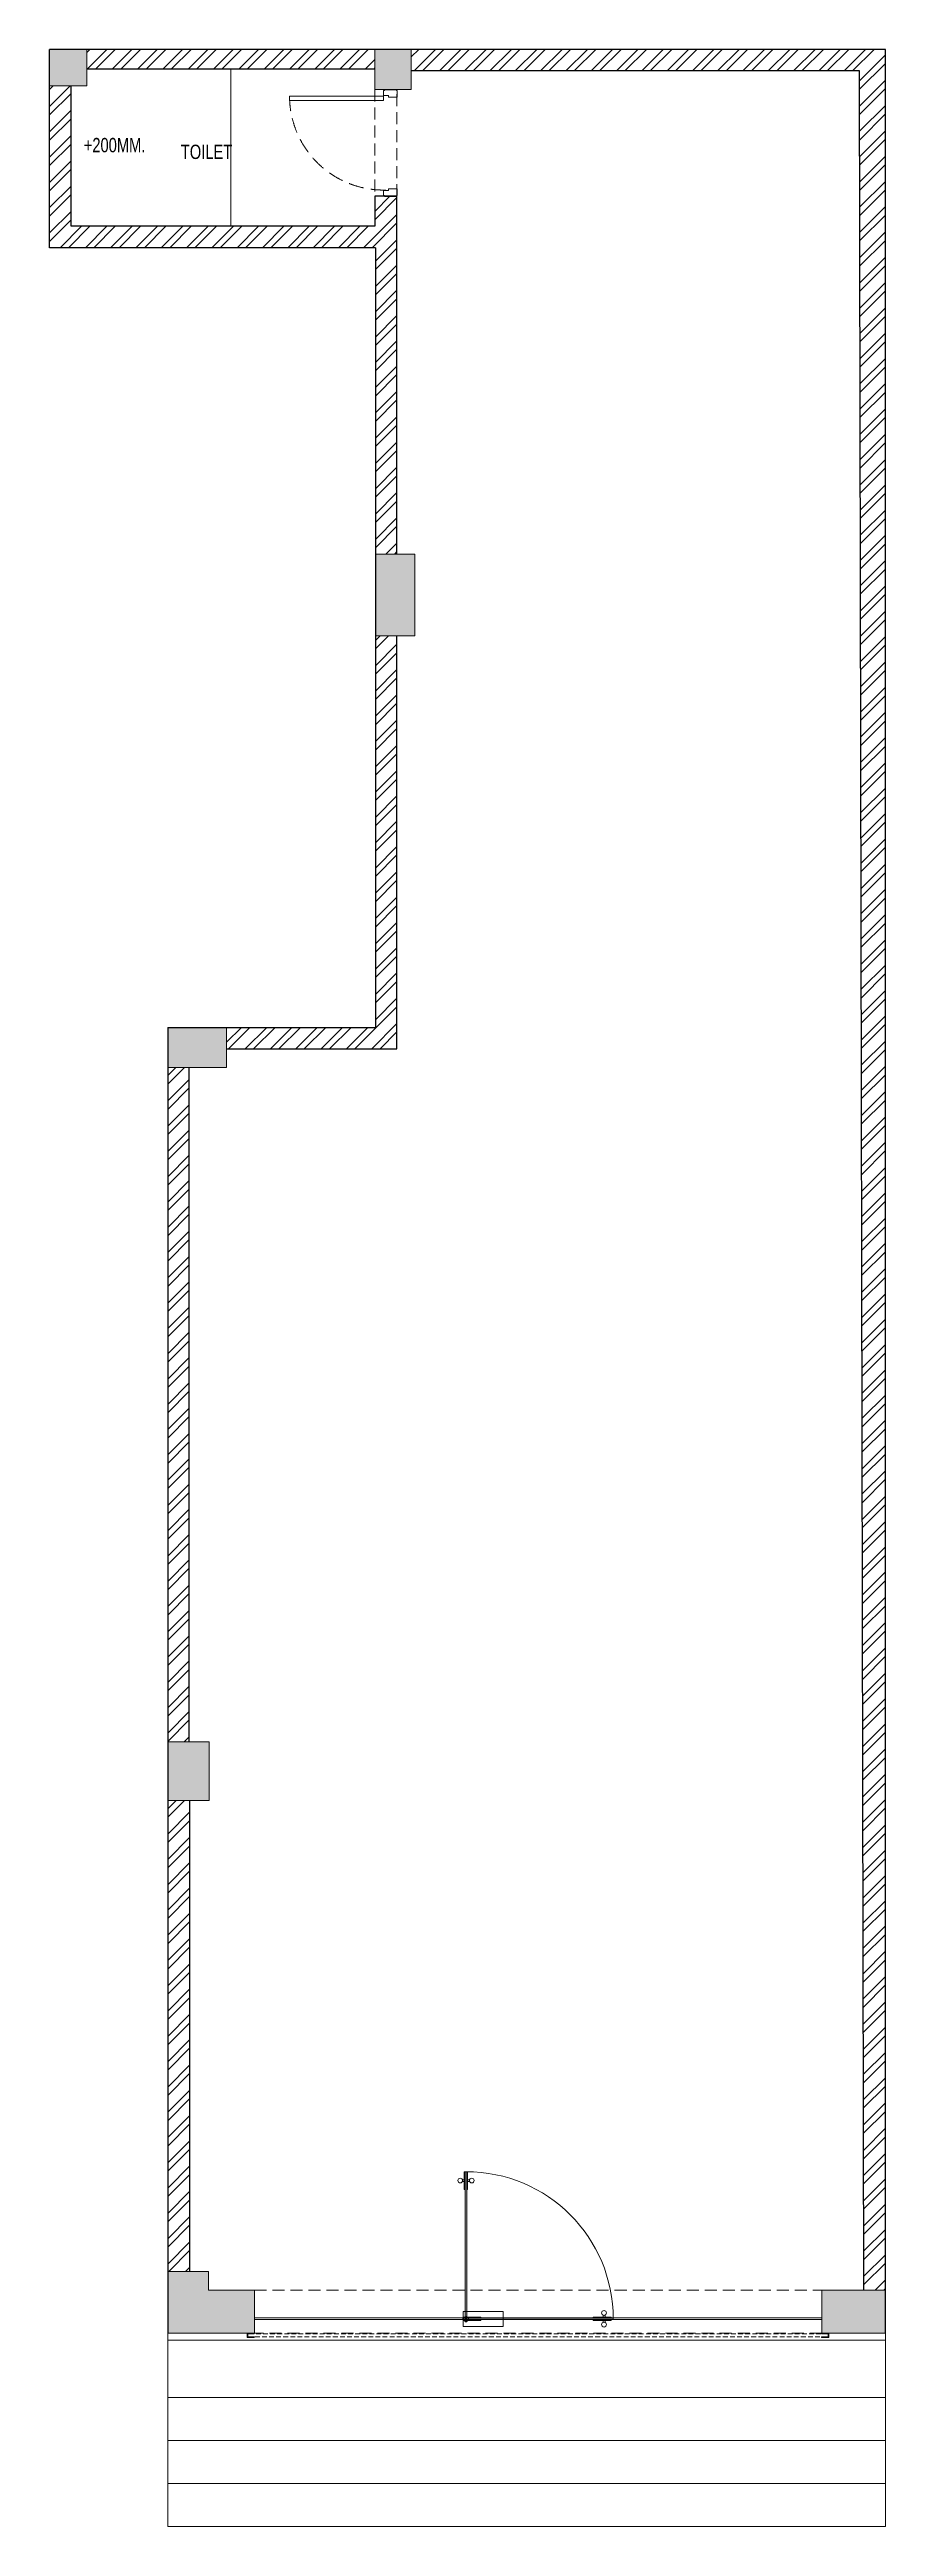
# Model space of a CAD drawing. Header units: feet. Extents: x -4132 to 1703, y -14173 to 3127.
import ezdxf

# ---------------------------------------------------------------- set-up
doc = ezdxf.new("R2010")
doc.units = ezdxf.units.FT
doc.header["$LTSCALE"] = 33
doc.header["$MEASUREMENT"] = 0
for name, pattern in [('HIDDEN', [9.525, 6.35, -3.175]), ('HIDDEN2', [4.7625, 3.175, -1.5875]), ('HIDDENX2', [0.75, 0.5, -0.25])]:
    doc.linetypes.add(name, pattern=pattern)
for name, color, linetype, lineweight in [('A-COL', 243, 'Continuous', 9), ('A-Glazing', 4, 'Continuous', 20), ('A-shutter', 8, 'Continuous', 18), ('beam', 90, 'Continuous', 9), ('column hatch', 5, 'Continuous', 0), ('dimension', 250, 'Continuous', 0), ('Door', 2, 'Continuous', 13), ('Glazing', 141, 'Continuous', 15), ('LENS-DOOR', 34, 'Continuous', 20), ('LN-HATCH', 251, 'Continuous', 0), ('rolling shutter', 1, 'Continuous', 5), ('services', 220, 'Continuous', 0), ('TEXT', 1, 'Continuous', 0)]:
    doc.layers.add(name, color=color, linetype=linetype, lineweight=lineweight)
doc.layers.add('A-WALL', color=1, linetype='Continuous')
doc.styles.get("Standard").update_dxf_attribs({"font": 'GILC____.TTF'})

# ---------------------------------------------------------------- blocks, each defined once
blk = doc.blocks.new('*U5')
at = {"layer": 'LENS-DOOR'}
for p, q in [((548122, 1779230), (548122, 1778573)), ((548122, 1779230), (548153, 1779230)), ((548153, 1778573), (548153, 1779230)), ((547452, 1778568), (547457, 1778568)), ((547452, 1778484), (547452, 1778568)), ((547452, 1778484), (547457, 1778484)), ((547457, 1778573), (547494, 1778573)), ((547457, 1778568), (547457, 1778573)), ((547457, 1778479), (547457, 1778484)), ((547457, 1778479), (547504, 1778479)), ((547494, 1778540), (547494, 1778573)), ((547494, 1778540), (547504, 1778540)), ((547504, 1778479), (547504, 1778540)), ((548122, 1778573), (548153, 1778573)), ((548146, 1778479), (548146, 1778540)), ((548156, 1778540), (548146, 1778540)), ((548192, 1778479), (548146, 1778479)), ((548192, 1778573), (548156, 1778573)), ((548156, 1778540), (548156, 1778573)), ((548192, 1778568), (548192, 1778573)), ((548197, 1778568), (548192, 1778568)), ((548192, 1778479), (548192, 1778484)), ((548197, 1778484), (548192, 1778484)), ((548197, 1778484), (548197, 1778568))]:
    blk.add_line(p, q, dxfattribs=at)
at = {"layer": 'LENS-DOOR', "color": 7, "linetype": 'HIDDEN2'}
blk.add_ellipse((548153, 1778573), major_axis=(-657, 0), ratio=1, start_param=-1.570791, end_param=0.051209, dxfattribs=at)
blk = doc.blocks.new('*U6')
at = {"layer": 'A-shutter', "color": 5, "ltscale": 10}
for points in [[(41038450, -1561539), (41038450, -1561544), (41038405, -1561544), (41038405, -1561564), (41038450, -1561564), (41038450, -1561569), (41038400, -1561569), (41038400, -1561539)], [(41042410, -1561539), (41042410, -1561544), (41042455, -1561544), (41042455, -1561564), (41042410, -1561564), (41042410, -1561569), (41042460, -1561569), (41042460, -1561539)]]:
    blk.add_lwpolyline(points, close=True, dxfattribs=at)
at = {"layer": 'A-shutter', "color": 5, "linetype": 'HIDDENX2', "ltscale": 2}
blk.add_lwpolyline([(41038405, -1561544), (41038405, -1561564), (41042455, -1561564), (41042455, -1561544)], close=True, dxfattribs=at)
blk = doc.blocks.new('Entrance Door')
at = {"layer": 'Glazing', "ltscale": 111}
blk.add_hatch(color=256, dxfattribs=at).paths.add_polyline_path([(18, -35), (18, -1235), (30, -1235), (30, -35)])
at = {"layer": 'Glazing'}
for p, q in [((30, -54), (18, -66)), ((1118, -31), (1118, -54)), ((1118, -89), (1118, -66)), ((1133, -31), (1133, -54)), ((1133, -89), (1133, -66))]:
    blk.add_line(p, q, dxfattribs=at)
at = {"layer": 'Glazing', "ltscale": 44}
for p, q in [((-5, -1156), (18, -1156)), ((-5, -1171), (18, -1171)), ((53, -1156), (30, -1156)), ((53, -1171), (30, -1171))]:
    blk.add_line(p, q, dxfattribs=at)
at = {"layer": 'Glazing'}
for points in [[(320, -120), (0, -120), (0, 0), (320, 0)], [(0, -54), (142, -54), (142, -47), (0, -47)], [(0, -66), (142, -66), (142, -74), (0, -74)], [(1181, -54), (1038, -54), (1038, -47), (1181, -47)], [(1181, -66), (1038, -66), (1038, -74), (1181, -74)]]:
    blk.add_lwpolyline(points, close=True, dxfattribs=at)
at = {"layer": 'Glazing', "ltscale": 222}
blk.add_lwpolyline([(-2, -66), (1199, -66), (1199, -54), (-2, -54)], close=True, dxfattribs=at)
at = {"layer": 'Glazing', "ltscale": 111}
blk.add_lwpolyline([(18, -35), (18, -1235), (30, -1235), (30, -35)], close=True, dxfattribs=at)
at = {"layer": 'Glazing', "ltscale": 44}
for points in [[(18, -1093), (18, -1235), (10, -1235), (10, -1093)], [(30, -1093), (30, -1235), (37, -1235), (37, -1093)]]:
    blk.add_lwpolyline(points, close=True, dxfattribs=at)
at = {"layer": 'Glazing'}
for centre, radius in [((1125, -14), 19), ((24, -59), 19.8), ((1125, -107), 19)]:
    blk.add_circle(centre, radius, dxfattribs=at)
at = {"layer": 'Glazing', "ltscale": 44}
for centre in [(-22, -1164), (70, -1164)]:
    blk.add_circle(centre, 19, dxfattribs=at)
at = {"layer": 'Glazing', "ltscale": 222}
blk.add_arc((24, -60), 1175, 270, 359.9996, dxfattribs=at)

msp = doc.modelspace()

# ---------------------------------------------------------------- hatches: boundary and pattern name
at = {"layer": 'column hatch'}
h = msp.add_hatch(color=8, dxfattribs=at)
h.dxf.hatch_style = 1
h.paths.add_polyline_path([(-2702, -12523), (-3022, -12523), (-3022, -12393), (-3307, -12393), (-3307, -12823), (-2702, -12823)])
h.paths.add_polyline_path([(1703, -12523), (1258, -12523), (1258, -12823), (1703, -12823)])
h.paths.add_polyline_path([(-3017, -8693), (-3307, -8693), (-3307, -9103), (-3017, -9103)])
h.paths.add_polyline_path([(-2897, -3703), (-3307, -3703), (-3307, -3983), (-2897, -3983)])
h.paths.add_polyline_path([(-1582, -398), (-1857, -398), (-1857, -968), (-1582, -968)])
h.paths.add_polyline_path([(-1608, 3127), (-1861, 3127), (-1861, 2847), (-1733, 2847), (-1608, 2847)])
h.paths.add_polyline_path([(-3872, 3127), (-4132, 3127), (-4132, 2872), (-3872, 2872)])
at = {"layer": 'LN-HATCH'}
h = msp.add_hatch(dxfattribs=at)
h.set_pattern_fill('ANSI32', color=256, scale=333, angle=180)
h.set_pattern_definition([(225, (-10487514.66, 5275178.56), (88.2999593, -88.2999593), []), (225, (-10487573.52, 5275178.56), (88.2999593, -88.2999593), [])])
h.paths.add_polyline_path([(-1861, 3127), (-3872, 3127), (-3872, 2992), (-1861, 2992)])
h.paths.add_polyline_path([(1703, 3127), (-1608, 3127), (-1608, 2977), (1522, 2977), (1529, -398), (1529, -398), (1529, -648), (1545, -8783), (1546, -8783), (1546, -9013), (1553, -12523), (1703, -12523)])
h.paths.add_polyline_path([(-1707, 2102), (-1862, 2102), (-1862, 1892), (-3982, 1892), (-3982, 2872), (-4132, 2872), (-4132, 1742), (-1857, 1742), (-1857, -398), (-1707, -398)])
h.paths.add_polyline_path([(-1707, -968), (-1857, -968), (-1857, -3703), (-2897, -3703), (-2897, -3853), (-1707, -3853)])
h.paths.add_polyline_path([(-3157, -3983), (-3307, -3983), (-3307, -8693), (-3157, -8693)])
h.paths.add_polyline_path([(-3152, -9103), (-3307, -9103), (-3307, -12393), (-3152, -12393)])

# ---------------------------------------------------------------- linework, layer by layer
at = {"layer": 'A-COL'}
for p, q in [((-4132, 3127), (-3872, 3127)), ((-4132, 2872), (-4132, 3127)), ((-3872, 2872), (-3872, 3127)), ((-1861, 2847), (-1861, 3127)), ((-1733, 3127), (-1861, 3127)), ((-1733, 3127), (-1861, 3127)), ((-1608, 3127), (-1733, 3127)), ((-1608, 3127), (-1608, 2847)), ((-4132, 2872), (-3872, 2872)), ((-1733, 2847), (-1861, 2847)), ((-1733, 2847), (-1861, 2847)), ((-1608, 2847), (-1733, 2847)), ((-1582, -398), (-1857, -398)), ((-1857, -968), (-1857, -398)), ((-1582, -968), (-1582, -398)), ((-1857, -968), (-1582, -968)), ((-3307, -3703), (-2897, -3703)), ((-3307, -3983), (-3307, -3703)), ((-2897, -3983), (-2897, -3703)), ((-3307, -3983), (-2897, -3983)), ((-3017, -8693), (-3307, -8693)), ((-3307, -9103), (-3307, -8693)), ((-3017, -9103), (-3017, -8693)), ((-3307, -9103), (-3017, -9103)), ((-3022, -12393), (-3307, -12393)), ((-3307, -12823), (-3307, -12393)), ((-3022, -12523), (-3022, -12393)), ((-2702, -12523), (-3022, -12523)), ((-2702, -12823), (-2702, -12523)), ((1258, -12823), (1258, -12523)), ((1258, -12523), (1703, -12523)), ((1703, -12823), (1703, -12523)), ((-3307, -12823), (-2702, -12823)), ((1258, -12823), (1703, -12823))]:
    msp.add_line(p, q, dxfattribs=at)
at = {"layer": 'A-Glazing'}
msp.add_lwpolyline([(-2702, -12717), (1258, -12717), (1258, -12729), (-2702, -12729)], close=True, dxfattribs=at)
at = {"layer": 'A-WALL'}
for p, q in [((-4132, 1742), (-4132, 3127)), ((1703, 3127), (-4132, 3127)), ((1703, -12823), (1703, 3127)), ((-3872, 2992), (-1861, 2992)), ((1522, 2977), (-1608, 2977)), ((1553, -12523), (1522, 2977)), ((-3982, 1892), (-3982, 2872)), ((-1707, 2102), (-1862, 2102)), ((-1862, 2102), (-1862, 1892)), ((-1707, -398), (-1707, 2102)), ((-1857, 1742), (-4132, 1742)), ((-1862, 1892), (-3982, 1892)), ((-1857, 1742), (-1857, -3703)), ((-1707, -3853), (-1707, -968)), ((-3307, -3703), (-3307, -12823)), ((-3307, -3703), (-1857, -3703)), ((-2897, -3853), (-1707, -3853)), ((-3157, -8693), (-3157, -3983)), ((-3152, -12393), (-3152, -9103))]:
    msp.add_line(p, q, dxfattribs=at)
at = {"layer": 'beam', "linetype": 'HIDDEN', "ltscale": 0.4}
for points in [[(-1862, 2102), (-1707, 2102), (-1707, 2847), (-1862, 2847)], [(1258, -12823), (-2702, -12823), (-2702, -12523), (1258, -12523)]]:
    msp.add_lwpolyline(points, close=True, dxfattribs=at)
at = {"layer": 'dimension'}
msp.add_line((-2867, 2992), (-2867, 1892), dxfattribs=at)
at = {"layer": 'services'}
for p, q in [((-3307, -12823), (-3307, -14173)), ((-3307, -12873), (1703, -12873)), ((1703, -12823), (1703, -14173)), ((-3307, -13273), (1703, -13273)), ((-3307, -13573), (1703, -13573)), ((-3307, -13873), (1703, -13873)), ((-3307, -14173), (1703, -14173))]:
    msp.add_line(p, q, dxfattribs=at)

# ---------------------------------------------------------------- block references
at = {"layer": 'A-Glazing', "xscale": -0.8748404702499005, "yscale": 0.8748404702499005, "zscale": 0.8748404702499005, "rotation": 179.9999889093191}
msp.add_blockref('Entrance Door', (-1246, -12776), dxfattribs=at)
at = {"layer": 'Door', "rotation": 90}
msp.add_blockref('*U5', (1776773, -545351), dxfattribs=at)
at = {"layer": 'rolling shutter'}
msp.add_blockref('*U6', (-41041153, 1548716), dxfattribs=at)

# ---------------------------------------------------------------- texts
at = {"layer": 'TEXT', "char_height": 100, "attachment_point": 1}
for s, width, insert in [('{\\W2.017595; }+200MM.', 2209.06, (-3951, 2509)), (' TOILET  ', 286.25, (-3216, 2462))]:
    msp.add_mtext_dynamic_manual_height_columns(s, width=width, gutter_width=775, heights=[0], dxfattribs=dict(at, insert=insert))

doc.saveas('drawing.dxf')
